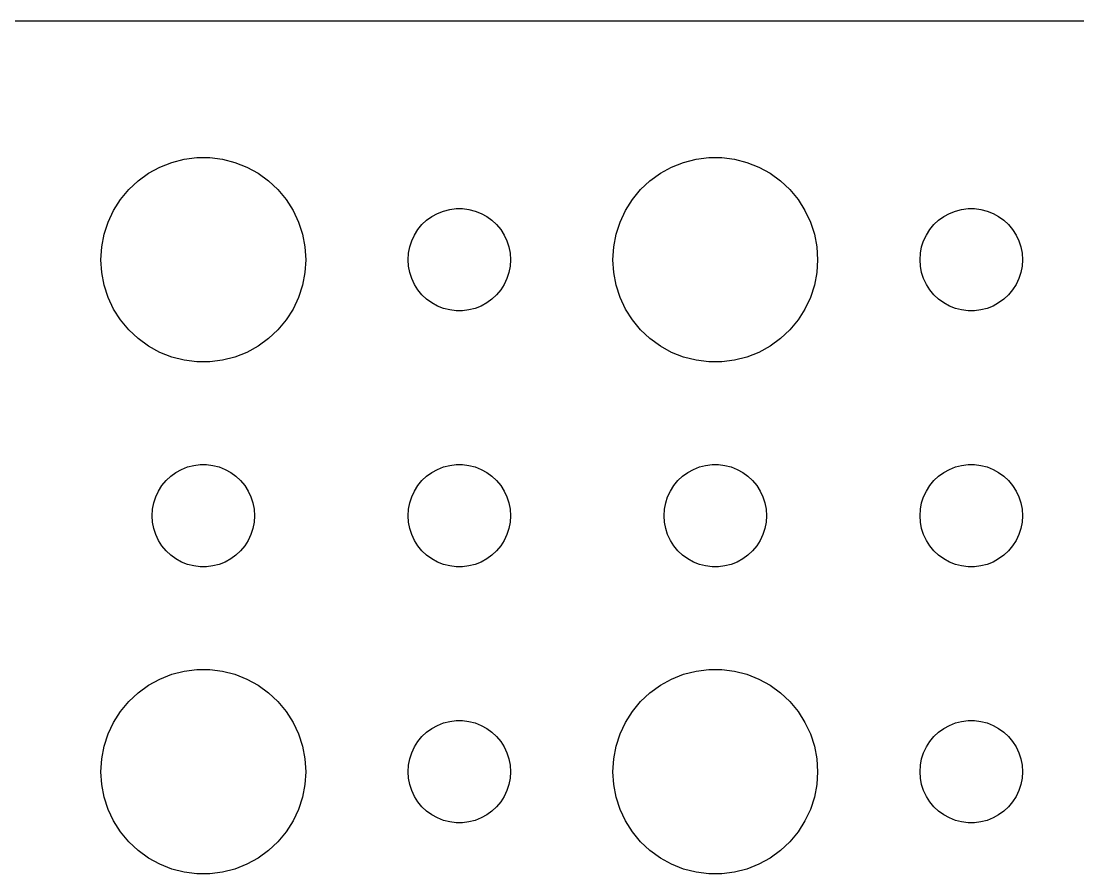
# Model space of a CAD drawing. Header units: metres. Extents: x -134 to 134, y 176 to 394.
# Drawn here: x 32.16 to 63.12, y 369.01 to 393.99 of the extents above; entities that cross this region are included whole.
import ezdxf

# ---------------------------------------------------------------- set-up
doc = ezdxf.new("R2010")
doc.units = ezdxf.units.M

msp = doc.modelspace()

# ---------------------------------------------------------------- linework, layer by layer
for p, q in [((129.814, 393.99), (-129.814, 393.99)), ((36.2227, 389.714), (36.5729, 389.853)), ((36.5729, 389.853), (36.9379, 389.947)), ((36.9379, 389.947), (37.3116, 389.994)), ((37.3116, 389.994), (37.6884, 389.994)), ((37.6884, 389.994), (38.0621, 389.947)), ((38.0621, 389.947), (38.427, 389.853)), ((38.427, 389.853), (38.7773, 389.714)), ((51.2227, 389.714), (51.5729, 389.853)), ((51.5729, 389.853), (51.9379, 389.947)), ((51.9379, 389.947), (52.3116, 389.994)), ((52.3116, 389.994), (52.6884, 389.994)), ((52.6884, 389.994), (53.0621, 389.947)), ((53.0621, 389.947), (53.427, 389.853)), ((53.427, 389.853), (53.7773, 389.714)), ((35.5877, 389.312), (35.8925, 389.533)), ((35.8925, 389.533), (36.2227, 389.714)), ((38.7773, 389.714), (39.1075, 389.533)), ((39.1075, 389.533), (39.4123, 389.312)), ((50.5877, 389.312), (50.8925, 389.533)), ((50.8925, 389.533), (51.2227, 389.714)), ((53.7773, 389.714), (54.1075, 389.533)), ((54.1075, 389.533), (54.4123, 389.312)), ((35.3131, 389.054), (35.5877, 389.312)), ((39.4123, 389.312), (39.6869, 389.054)), ((50.3131, 389.054), (50.5877, 389.312)), ((54.4123, 389.312), (54.6869, 389.054)), ((35.0729, 388.763), (35.3131, 389.054)), ((39.6869, 389.054), (39.927, 388.763)), ((50.0729, 388.763), (50.3131, 389.054)), ((54.6869, 389.054), (54.927, 388.763)), ((34.8711, 388.445), (35.0729, 388.763)), ((39.927, 388.763), (40.1289, 388.445)), ((49.8711, 388.445), (50.0729, 388.763)), ((54.927, 388.763), (55.1289, 388.445)), ((34.7107, 388.104), (34.8711, 388.445)), ((40.1289, 388.445), (40.2893, 388.104)), ((44.1963, 388.266), (44.3613, 388.357)), ((44.3613, 388.357), (44.5365, 388.427)), ((44.5365, 388.427), (44.7189, 388.473)), ((44.7189, 388.473), (44.9058, 388.497)), ((44.9058, 388.497), (45.0942, 388.497)), ((45.0942, 388.497), (45.2811, 388.473)), ((45.2811, 388.473), (45.4635, 388.427)), ((45.4635, 388.427), (45.6387, 388.357)), ((45.6387, 388.357), (45.8037, 388.266)), ((49.7107, 388.104), (49.8711, 388.445)), ((55.1289, 388.445), (55.2893, 388.104)), ((59.1963, 388.266), (59.3613, 388.357)), ((59.3613, 388.357), (59.5365, 388.427)), ((59.5365, 388.427), (59.7189, 388.473)), ((59.7189, 388.473), (59.9058, 388.497)), ((59.9058, 388.497), (60.0942, 388.497)), ((60.0942, 388.497), (60.2811, 388.473)), ((60.2811, 388.473), (60.4635, 388.427)), ((60.4635, 388.427), (60.6387, 388.357)), ((60.6387, 388.357), (60.8037, 388.266)), ((34.5942, 387.746), (34.7107, 388.104)), ((40.2893, 388.104), (40.4057, 387.746)), ((43.7865, 387.882), (43.9065, 388.027)), ((43.9065, 388.027), (44.0439, 388.156)), ((44.0439, 388.156), (44.1963, 388.266)), ((45.8037, 388.266), (45.9561, 388.156)), ((45.9561, 388.156), (46.0934, 388.027)), ((46.0934, 388.027), (46.2135, 387.882)), ((49.5942, 387.746), (49.7107, 388.104)), ((55.2893, 388.104), (55.4057, 387.746)), ((58.7865, 387.882), (58.9065, 388.027)), ((58.9065, 388.027), (59.0439, 388.156)), ((59.0439, 388.156), (59.1963, 388.266)), ((60.8037, 388.266), (60.9561, 388.156)), ((60.9561, 388.156), (61.0934, 388.027)), ((61.0934, 388.027), (61.2135, 387.882)), ((34.5237, 387.376), (34.5942, 387.746)), ((40.4057, 387.746), (40.4763, 387.376)), ((43.6053, 387.552), (43.6855, 387.723)), ((43.6855, 387.723), (43.7865, 387.882)), ((46.2135, 387.882), (46.3145, 387.723)), ((46.3145, 387.723), (46.3947, 387.552)), ((49.5237, 387.376), (49.5942, 387.746)), ((55.4057, 387.746), (55.4763, 387.376)), ((58.6053, 387.552), (58.6855, 387.723)), ((58.6855, 387.723), (58.7865, 387.882)), ((61.2135, 387.882), (61.3145, 387.723)), ((61.3145, 387.723), (61.3947, 387.552)), ((34.5, 387), (34.5237, 387.376)), ((40.4763, 387.376), (40.5, 387)), ((43.5118, 387.188), (43.5471, 387.373)), ((43.5471, 387.373), (43.6053, 387.552)), ((46.3947, 387.552), (46.4529, 387.373)), ((46.4529, 387.373), (46.4882, 387.188)), ((49.5, 387), (49.5237, 387.376)), ((55.4763, 387.376), (55.5, 387)), ((58.5118, 387.188), (58.5471, 387.373)), ((58.5471, 387.373), (58.6053, 387.552)), ((61.3947, 387.552), (61.4529, 387.373)), ((61.4529, 387.373), (61.4882, 387.188)), ((43.5, 387), (43.5118, 387.188)), ((46.4882, 387.188), (46.5, 387)), ((58.5, 387), (58.5118, 387.188)), ((61.4882, 387.188), (61.5, 387)), ((34.5237, 386.624), (34.5, 387)), ((40.5, 387), (40.4763, 386.624)), ((43.5118, 386.812), (43.5, 387)), ((43.5471, 386.627), (43.5118, 386.812)), ((46.4882, 386.812), (46.4529, 386.627)), ((46.5, 387), (46.4882, 386.812)), ((49.5237, 386.624), (49.5, 387)), ((55.5, 387), (55.4763, 386.624)), ((58.5118, 386.812), (58.5, 387)), ((58.5471, 386.627), (58.5118, 386.812)), ((61.4882, 386.812), (61.4529, 386.627)), ((61.5, 387), (61.4882, 386.812)), ((34.5942, 386.254), (34.5237, 386.624)), ((40.4763, 386.624), (40.4057, 386.254)), ((43.6053, 386.448), (43.5471, 386.627)), ((43.6855, 386.277), (43.6053, 386.448)), ((46.3947, 386.448), (46.3145, 386.277)), ((46.4529, 386.627), (46.3947, 386.448)), ((49.5942, 386.254), (49.5237, 386.624)), ((55.4763, 386.624), (55.4057, 386.254)), ((58.6053, 386.448), (58.5471, 386.627)), ((58.6855, 386.277), (58.6053, 386.448)), ((61.3947, 386.448), (61.3145, 386.277)), ((61.4529, 386.627), (61.3947, 386.448)), ((34.7107, 385.896), (34.5942, 386.254)), ((40.4057, 386.254), (40.2893, 385.896)), ((43.7865, 386.118), (43.6855, 386.277)), ((43.9065, 385.973), (43.7865, 386.118)), ((46.2135, 386.118), (46.0934, 385.973)), ((46.3145, 386.277), (46.2135, 386.118)), ((49.7107, 385.896), (49.5942, 386.254)), ((55.4057, 386.254), (55.2893, 385.896)), ((58.7865, 386.118), (58.6855, 386.277)), ((58.9065, 385.973), (58.7865, 386.118)), ((61.2135, 386.118), (61.0934, 385.973)), ((61.3145, 386.277), (61.2135, 386.118)), ((34.8711, 385.555), (34.7107, 385.896)), ((40.2893, 385.896), (40.1289, 385.555)), ((44.0439, 385.844), (43.9065, 385.973)), ((44.1963, 385.734), (44.0439, 385.844)), ((45.9561, 385.844), (45.8037, 385.734)), ((46.0934, 385.973), (45.9561, 385.844)), ((49.8711, 385.555), (49.7107, 385.896)), ((55.2893, 385.896), (55.1289, 385.555)), ((59.0439, 385.844), (58.9065, 385.973)), ((59.1963, 385.734), (59.0439, 385.844)), ((60.9561, 385.844), (60.8037, 385.734)), ((61.0934, 385.973), (60.9561, 385.844)), ((35.0729, 385.237), (34.8711, 385.555)), ((40.1289, 385.555), (39.927, 385.237)), ((44.3613, 385.643), (44.1963, 385.734)), ((44.5365, 385.573), (44.3613, 385.643)), ((44.7189, 385.527), (44.5365, 385.573)), ((44.9058, 385.503), (44.7189, 385.527)), ((45.0942, 385.503), (44.9058, 385.503)), ((45.2811, 385.527), (45.0942, 385.503)), ((45.4635, 385.573), (45.2811, 385.527)), ((45.6387, 385.643), (45.4635, 385.573)), ((45.8037, 385.734), (45.6387, 385.643)), ((50.0729, 385.237), (49.8711, 385.555)), ((55.1289, 385.555), (54.927, 385.237)), ((59.3613, 385.643), (59.1963, 385.734)), ((59.5365, 385.573), (59.3613, 385.643)), ((59.7189, 385.527), (59.5365, 385.573)), ((59.9058, 385.503), (59.7189, 385.527)), ((60.0942, 385.503), (59.9058, 385.503)), ((60.2811, 385.527), (60.0942, 385.503)), ((60.4635, 385.573), (60.2811, 385.527)), ((60.6387, 385.643), (60.4635, 385.573)), ((60.8037, 385.734), (60.6387, 385.643)), ((35.3131, 384.946), (35.0729, 385.237)), ((39.927, 385.237), (39.6869, 384.946)), ((50.3131, 384.946), (50.0729, 385.237)), ((54.927, 385.237), (54.6869, 384.946)), ((35.5877, 384.688), (35.3131, 384.946)), ((39.6869, 384.946), (39.4123, 384.688)), ((50.5877, 384.688), (50.3131, 384.946)), ((54.6869, 384.946), (54.4123, 384.688)), ((35.8925, 384.467), (35.5877, 384.688)), ((39.4123, 384.688), (39.1075, 384.467)), ((50.8925, 384.467), (50.5877, 384.688)), ((54.4123, 384.688), (54.1075, 384.467)), ((36.2227, 384.286), (35.8925, 384.467)), ((36.5729, 384.147), (36.2227, 384.286)), ((38.7773, 384.286), (38.427, 384.147)), ((39.1075, 384.467), (38.7773, 384.286)), ((51.2227, 384.286), (50.8925, 384.467)), ((51.5729, 384.147), (51.2227, 384.286)), ((53.7773, 384.286), (53.427, 384.147)), ((54.1075, 384.467), (53.7773, 384.286)), ((36.9379, 384.053), (36.5729, 384.147)), ((37.3116, 384.006), (36.9379, 384.053)), ((37.6884, 384.006), (37.3116, 384.006)), ((38.0621, 384.053), (37.6884, 384.006)), ((38.427, 384.147), (38.0621, 384.053)), ((51.9379, 384.053), (51.5729, 384.147)), ((52.3116, 384.006), (51.9379, 384.053)), ((52.6884, 384.006), (52.3116, 384.006)), ((53.0621, 384.053), (52.6884, 384.006)), ((53.427, 384.147), (53.0621, 384.053)), ((36.6963, 380.766), (36.8613, 380.857)), ((36.8613, 380.857), (37.0365, 380.927)), ((37.0365, 380.927), (37.2189, 380.973)), ((37.2189, 380.973), (37.4058, 380.997)), ((37.4058, 380.997), (37.5942, 380.997)), ((37.5942, 380.997), (37.7811, 380.973)), ((37.7811, 380.973), (37.9635, 380.927)), ((37.9635, 380.927), (38.1387, 380.857)), ((38.1387, 380.857), (38.3037, 380.766)), ((44.1963, 380.766), (44.3613, 380.857)), ((44.3613, 380.857), (44.5365, 380.927)), ((44.5365, 380.927), (44.7189, 380.973)), ((44.7189, 380.973), (44.9058, 380.997)), ((44.9058, 380.997), (45.0942, 380.997)), ((45.0942, 380.997), (45.2811, 380.973)), ((45.2811, 380.973), (45.4635, 380.927)), ((45.4635, 380.927), (45.6387, 380.857)), ((45.6387, 380.857), (45.8037, 380.766)), ((51.6963, 380.766), (51.8613, 380.857)), ((51.8613, 380.857), (52.0365, 380.927)), ((52.0365, 380.927), (52.2189, 380.973)), ((52.2189, 380.973), (52.4058, 380.997)), ((52.4058, 380.997), (52.5942, 380.997)), ((52.5942, 380.997), (52.7811, 380.973)), ((52.7811, 380.973), (52.9635, 380.927)), ((52.9635, 380.927), (53.1387, 380.857)), ((53.1387, 380.857), (53.3037, 380.766)), ((59.1963, 380.766), (59.3613, 380.857)), ((59.3613, 380.857), (59.5365, 380.927)), ((59.5365, 380.927), (59.7189, 380.973)), ((59.7189, 380.973), (59.9058, 380.997)), ((59.9058, 380.997), (60.0942, 380.997)), ((60.0942, 380.997), (60.2811, 380.973)), ((60.2811, 380.973), (60.4635, 380.927)), ((60.4635, 380.927), (60.6387, 380.857)), ((60.6387, 380.857), (60.8037, 380.766)), ((36.4065, 380.527), (36.5439, 380.656)), ((36.5439, 380.656), (36.6963, 380.766)), ((38.3037, 380.766), (38.4561, 380.656)), ((38.4561, 380.656), (38.5934, 380.527)), ((43.9065, 380.527), (44.0439, 380.656)), ((44.0439, 380.656), (44.1963, 380.766)), ((45.8037, 380.766), (45.9561, 380.656)), ((45.9561, 380.656), (46.0934, 380.527)), ((51.4065, 380.527), (51.5439, 380.656)), ((51.5439, 380.656), (51.6963, 380.766)), ((53.3037, 380.766), (53.4561, 380.656)), ((53.4561, 380.656), (53.5934, 380.527)), ((58.9065, 380.527), (59.0439, 380.656)), ((59.0439, 380.656), (59.1963, 380.766)), ((60.8037, 380.766), (60.9561, 380.656)), ((60.9561, 380.656), (61.0934, 380.527)), ((36.1855, 380.223), (36.2865, 380.382)), ((36.2865, 380.382), (36.4065, 380.527)), ((38.5934, 380.527), (38.7135, 380.382)), ((38.7135, 380.382), (38.8145, 380.223)), ((43.6855, 380.223), (43.7865, 380.382)), ((43.7865, 380.382), (43.9065, 380.527)), ((46.0934, 380.527), (46.2135, 380.382)), ((46.2135, 380.382), (46.3145, 380.223)), ((51.1855, 380.223), (51.2865, 380.382)), ((51.2865, 380.382), (51.4065, 380.527)), ((53.5934, 380.527), (53.7135, 380.382)), ((53.7135, 380.382), (53.8145, 380.223)), ((58.6855, 380.223), (58.7865, 380.382)), ((58.7865, 380.382), (58.9065, 380.527)), ((61.0934, 380.527), (61.2135, 380.382)), ((61.2135, 380.382), (61.3145, 380.223)), ((36.0471, 379.873), (36.1053, 380.052)), ((36.1053, 380.052), (36.1855, 380.223)), ((38.8145, 380.223), (38.8947, 380.052)), ((38.8947, 380.052), (38.9529, 379.873)), ((43.5471, 379.873), (43.6053, 380.052)), ((43.6053, 380.052), (43.6855, 380.223)), ((46.3145, 380.223), (46.3947, 380.052)), ((46.3947, 380.052), (46.4529, 379.873)), ((51.0471, 379.873), (51.1053, 380.052)), ((51.1053, 380.052), (51.1855, 380.223)), ((53.8145, 380.223), (53.8947, 380.052)), ((53.8947, 380.052), (53.9529, 379.873)), ((58.5471, 379.873), (58.6053, 380.052)), ((58.6053, 380.052), (58.6855, 380.223)), ((61.3145, 380.223), (61.3947, 380.052)), ((61.3947, 380.052), (61.4529, 379.873)), ((36, 379.5), (36.0118, 379.688)), ((36.0118, 379.688), (36.0471, 379.873)), ((38.9529, 379.873), (38.9882, 379.688)), ((38.9882, 379.688), (39, 379.5)), ((43.5, 379.5), (43.5118, 379.688)), ((43.5118, 379.688), (43.5471, 379.873)), ((46.4529, 379.873), (46.4882, 379.688)), ((46.4882, 379.688), (46.5, 379.5)), ((51, 379.5), (51.0118, 379.688)), ((51.0118, 379.688), (51.0471, 379.873)), ((53.9529, 379.873), (53.9882, 379.688)), ((53.9882, 379.688), (54, 379.5)), ((58.5, 379.5), (58.5118, 379.688)), ((58.5118, 379.688), (58.5471, 379.873)), ((61.4529, 379.873), (61.4882, 379.688)), ((61.4882, 379.688), (61.5, 379.5)), ((36.0118, 379.312), (36, 379.5)), ((36.0471, 379.127), (36.0118, 379.312)), ((38.9882, 379.312), (38.9529, 379.127)), ((39, 379.5), (38.9882, 379.312)), ((43.5118, 379.312), (43.5, 379.5)), ((43.5471, 379.127), (43.5118, 379.312)), ((46.4882, 379.312), (46.4529, 379.127)), ((46.5, 379.5), (46.4882, 379.312)), ((51.0118, 379.312), (51, 379.5)), ((51.0471, 379.127), (51.0118, 379.312)), ((53.9882, 379.312), (53.9529, 379.127)), ((54, 379.5), (53.9882, 379.312)), ((58.5118, 379.312), (58.5, 379.5)), ((58.5471, 379.127), (58.5118, 379.312)), ((61.4882, 379.312), (61.4529, 379.127)), ((61.5, 379.5), (61.4882, 379.312)), ((36.1053, 378.948), (36.0471, 379.127)), ((38.9529, 379.127), (38.8947, 378.948)), ((43.6053, 378.948), (43.5471, 379.127)), ((46.4529, 379.127), (46.3947, 378.948)), ((51.1053, 378.948), (51.0471, 379.127)), ((53.9529, 379.127), (53.8947, 378.948)), ((58.6053, 378.948), (58.5471, 379.127)), ((61.4529, 379.127), (61.3947, 378.948)), ((36.1855, 378.777), (36.1053, 378.948)), ((36.2865, 378.618), (36.1855, 378.777)), ((38.8145, 378.777), (38.7135, 378.618)), ((38.8947, 378.948), (38.8145, 378.777)), ((43.6855, 378.777), (43.6053, 378.948)), ((43.7865, 378.618), (43.6855, 378.777)), ((46.3145, 378.777), (46.2135, 378.618)), ((46.3947, 378.948), (46.3145, 378.777)), ((51.1855, 378.777), (51.1053, 378.948)), ((51.2865, 378.618), (51.1855, 378.777)), ((53.8145, 378.777), (53.7135, 378.618)), ((53.8947, 378.948), (53.8145, 378.777)), ((58.6855, 378.777), (58.6053, 378.948)), ((58.7865, 378.618), (58.6855, 378.777)), ((61.3145, 378.777), (61.2135, 378.618)), ((61.3947, 378.948), (61.3145, 378.777)), ((36.4065, 378.473), (36.2865, 378.618)), ((36.5439, 378.344), (36.4065, 378.473)), ((38.5934, 378.473), (38.4561, 378.344)), ((38.7135, 378.618), (38.5934, 378.473)), ((43.9065, 378.473), (43.7865, 378.618)), ((44.0439, 378.344), (43.9065, 378.473)), ((46.0934, 378.473), (45.9561, 378.344)), ((46.2135, 378.618), (46.0934, 378.473)), ((51.4065, 378.473), (51.2865, 378.618)), ((51.5439, 378.344), (51.4065, 378.473)), ((53.5934, 378.473), (53.4561, 378.344)), ((53.7135, 378.618), (53.5934, 378.473)), ((58.9065, 378.473), (58.7865, 378.618)), ((59.0439, 378.344), (58.9065, 378.473)), ((61.0934, 378.473), (60.9561, 378.344)), ((61.2135, 378.618), (61.0934, 378.473)), ((36.6963, 378.234), (36.5439, 378.344)), ((36.8613, 378.143), (36.6963, 378.234)), ((37.0365, 378.073), (36.8613, 378.143)), ((37.2189, 378.027), (37.0365, 378.073)), ((37.9635, 378.073), (37.7811, 378.027)), ((38.1387, 378.143), (37.9635, 378.073)), ((38.3037, 378.234), (38.1387, 378.143)), ((38.4561, 378.344), (38.3037, 378.234)), ((44.1963, 378.234), (44.0439, 378.344)), ((44.3613, 378.143), (44.1963, 378.234)), ((44.5365, 378.073), (44.3613, 378.143)), ((44.7189, 378.027), (44.5365, 378.073)), ((45.4635, 378.073), (45.2811, 378.027)), ((45.6387, 378.143), (45.4635, 378.073)), ((45.8037, 378.234), (45.6387, 378.143)), ((45.9561, 378.344), (45.8037, 378.234)), ((51.6963, 378.234), (51.5439, 378.344)), ((51.8613, 378.143), (51.6963, 378.234)), ((52.0365, 378.073), (51.8613, 378.143)), ((52.2189, 378.027), (52.0365, 378.073)), ((52.9635, 378.073), (52.7811, 378.027)), ((53.1387, 378.143), (52.9635, 378.073)), ((53.3037, 378.234), (53.1387, 378.143)), ((53.4561, 378.344), (53.3037, 378.234)), ((59.1963, 378.234), (59.0439, 378.344)), ((59.3613, 378.143), (59.1963, 378.234)), ((59.5365, 378.073), (59.3613, 378.143)), ((59.7189, 378.027), (59.5365, 378.073)), ((60.4635, 378.073), (60.2811, 378.027)), ((60.6387, 378.143), (60.4635, 378.073)), ((60.8037, 378.234), (60.6387, 378.143)), ((60.9561, 378.344), (60.8037, 378.234)), ((37.4058, 378.003), (37.2189, 378.027)), ((37.5942, 378.003), (37.4058, 378.003)), ((37.7811, 378.027), (37.5942, 378.003)), ((44.9058, 378.003), (44.7189, 378.027)), ((45.0942, 378.003), (44.9058, 378.003)), ((45.2811, 378.027), (45.0942, 378.003)), ((52.4058, 378.003), (52.2189, 378.027)), ((52.5942, 378.003), (52.4058, 378.003)), ((52.7811, 378.027), (52.5942, 378.003)), ((59.9058, 378.003), (59.7189, 378.027)), ((60.0942, 378.003), (59.9058, 378.003)), ((60.2811, 378.027), (60.0942, 378.003)), ((36.9379, 374.947), (37.3116, 374.994)), ((37.3116, 374.994), (37.6884, 374.994)), ((37.6884, 374.994), (38.0621, 374.947)), ((51.9379, 374.947), (52.3116, 374.994)), ((52.3116, 374.994), (52.6884, 374.994)), ((52.6884, 374.994), (53.0621, 374.947)), ((35.8925, 374.533), (36.2227, 374.714)), ((36.2227, 374.714), (36.5729, 374.853)), ((36.5729, 374.853), (36.9379, 374.947)), ((38.0621, 374.947), (38.427, 374.853)), ((38.427, 374.853), (38.7773, 374.714)), ((38.7773, 374.714), (39.1075, 374.533)), ((50.8925, 374.533), (51.2227, 374.714)), ((51.2227, 374.714), (51.5729, 374.853)), ((51.5729, 374.853), (51.9379, 374.947)), ((53.0621, 374.947), (53.427, 374.853)), ((53.427, 374.853), (53.7773, 374.714)), ((53.7773, 374.714), (54.1075, 374.533)), ((35.5877, 374.312), (35.8925, 374.533)), ((39.1075, 374.533), (39.4123, 374.312)), ((50.5877, 374.312), (50.8925, 374.533)), ((54.1075, 374.533), (54.4123, 374.312)), ((35.0729, 373.763), (35.3131, 374.054)), ((35.3131, 374.054), (35.5877, 374.312)), ((39.4123, 374.312), (39.6869, 374.054)), ((39.6869, 374.054), (39.927, 373.763)), ((50.0729, 373.763), (50.3131, 374.054)), ((50.3131, 374.054), (50.5877, 374.312)), ((54.4123, 374.312), (54.6869, 374.054)), ((54.6869, 374.054), (54.927, 373.763)), ((34.8711, 373.445), (35.0729, 373.763)), ((39.927, 373.763), (40.1289, 373.445)), ((49.8711, 373.445), (50.0729, 373.763)), ((54.927, 373.763), (55.1289, 373.445)), ((34.7107, 373.104), (34.8711, 373.445)), ((40.1289, 373.445), (40.2893, 373.104)), ((44.3613, 373.357), (44.5365, 373.427)), ((44.5365, 373.427), (44.7189, 373.473)), ((44.7189, 373.473), (44.9058, 373.497)), ((44.9058, 373.497), (45.0942, 373.497)), ((45.0942, 373.497), (45.2811, 373.473)), ((45.2811, 373.473), (45.4635, 373.427)), ((45.4635, 373.427), (45.6387, 373.357)), ((49.7107, 373.104), (49.8711, 373.445)), ((55.1289, 373.445), (55.2893, 373.104)), ((59.3613, 373.357), (59.5365, 373.427)), ((59.5365, 373.427), (59.7189, 373.473)), ((59.7189, 373.473), (59.9058, 373.497)), ((59.9058, 373.497), (60.0942, 373.497)), ((60.0942, 373.497), (60.2811, 373.473)), ((60.2811, 373.473), (60.4635, 373.427)), ((60.4635, 373.427), (60.6387, 373.357)), ((43.9065, 373.027), (44.0439, 373.156)), ((44.0439, 373.156), (44.1963, 373.266)), ((44.1963, 373.266), (44.3613, 373.357)), ((45.6387, 373.357), (45.8037, 373.266)), ((45.8037, 373.266), (45.9561, 373.156)), ((45.9561, 373.156), (46.0934, 373.027)), ((58.9065, 373.027), (59.0439, 373.156)), ((59.0439, 373.156), (59.1963, 373.266)), ((59.1963, 373.266), (59.3613, 373.357)), ((60.6387, 373.357), (60.8037, 373.266)), ((60.8037, 373.266), (60.9561, 373.156)), ((60.9561, 373.156), (61.0934, 373.027)), ((34.5942, 372.746), (34.7107, 373.104)), ((40.2893, 373.104), (40.4057, 372.746)), ((43.6855, 372.723), (43.7865, 372.882)), ((43.7865, 372.882), (43.9065, 373.027)), ((46.0934, 373.027), (46.2135, 372.882)), ((46.2135, 372.882), (46.3145, 372.723)), ((49.5942, 372.746), (49.7107, 373.104)), ((55.2893, 373.104), (55.4057, 372.746)), ((58.6855, 372.723), (58.7865, 372.882)), ((58.7865, 372.882), (58.9065, 373.027)), ((61.0934, 373.027), (61.2135, 372.882)), ((61.2135, 372.882), (61.3145, 372.723)), ((34.5237, 372.376), (34.5942, 372.746)), ((40.4057, 372.746), (40.4763, 372.376)), ((43.5471, 372.373), (43.6053, 372.552)), ((43.6053, 372.552), (43.6855, 372.723)), ((46.3145, 372.723), (46.3947, 372.552)), ((46.3947, 372.552), (46.4529, 372.373)), ((49.5237, 372.376), (49.5942, 372.746)), ((55.4057, 372.746), (55.4763, 372.376)), ((58.5471, 372.373), (58.6053, 372.552)), ((58.6053, 372.552), (58.6855, 372.723)), ((61.3145, 372.723), (61.3947, 372.552)), ((61.3947, 372.552), (61.4529, 372.373)), ((34.5, 372), (34.5237, 372.376)), ((40.4763, 372.376), (40.5, 372)), ((43.5, 372), (43.5118, 372.188)), ((43.5118, 372.188), (43.5471, 372.373)), ((46.4529, 372.373), (46.4882, 372.188)), ((46.4882, 372.188), (46.5, 372)), ((49.5, 372), (49.5237, 372.376)), ((55.4763, 372.376), (55.5, 372)), ((58.5, 372), (58.5118, 372.188)), ((58.5118, 372.188), (58.5471, 372.373)), ((61.4529, 372.373), (61.4882, 372.188)), ((61.4882, 372.188), (61.5, 372)), ((34.5237, 371.624), (34.5, 372)), ((40.5, 372), (40.4763, 371.624)), ((43.5118, 371.812), (43.5, 372)), ((46.5, 372), (46.4882, 371.812)), ((49.5237, 371.624), (49.5, 372)), ((55.5, 372), (55.4763, 371.624)), ((58.5118, 371.812), (58.5, 372)), ((61.5, 372), (61.4882, 371.812)), ((34.5942, 371.254), (34.5237, 371.624)), ((40.4763, 371.624), (40.4057, 371.254)), ((43.5471, 371.627), (43.5118, 371.812)), ((43.6053, 371.448), (43.5471, 371.627)), ((46.4529, 371.627), (46.3947, 371.448)), ((46.4882, 371.812), (46.4529, 371.627)), ((49.5942, 371.254), (49.5237, 371.624)), ((55.4763, 371.624), (55.4057, 371.254)), ((58.5471, 371.627), (58.5118, 371.812)), ((58.6053, 371.448), (58.5471, 371.627)), ((61.4529, 371.627), (61.3947, 371.448)), ((61.4882, 371.812), (61.4529, 371.627)), ((43.6855, 371.277), (43.6053, 371.448)), ((43.7865, 371.118), (43.6855, 371.277)), ((46.3145, 371.277), (46.2135, 371.118)), ((46.3947, 371.448), (46.3145, 371.277)), ((58.6855, 371.277), (58.6053, 371.448)), ((58.7865, 371.118), (58.6855, 371.277)), ((61.3145, 371.277), (61.2135, 371.118)), ((61.3947, 371.448), (61.3145, 371.277)), ((34.7107, 370.896), (34.5942, 371.254)), ((40.4057, 371.254), (40.2893, 370.896)), ((43.9065, 370.973), (43.7865, 371.118)), ((44.0439, 370.844), (43.9065, 370.973)), ((46.0934, 370.973), (45.9561, 370.844)), ((46.2135, 371.118), (46.0934, 370.973)), ((49.7107, 370.896), (49.5942, 371.254)), ((55.4057, 371.254), (55.2893, 370.896)), ((58.9065, 370.973), (58.7865, 371.118)), ((59.0439, 370.844), (58.9065, 370.973)), ((61.0934, 370.973), (60.9561, 370.844)), ((61.2135, 371.118), (61.0934, 370.973)), ((34.8711, 370.555), (34.7107, 370.896)), ((40.2893, 370.896), (40.1289, 370.555)), ((44.1963, 370.734), (44.0439, 370.844)), ((44.3613, 370.643), (44.1963, 370.734)), ((44.5365, 370.573), (44.3613, 370.643)), ((45.6387, 370.643), (45.4635, 370.573)), ((45.8037, 370.734), (45.6387, 370.643)), ((45.9561, 370.844), (45.8037, 370.734)), ((49.8711, 370.555), (49.7107, 370.896)), ((55.2893, 370.896), (55.1289, 370.555)), ((59.1963, 370.734), (59.0439, 370.844)), ((59.3613, 370.643), (59.1963, 370.734)), ((59.5365, 370.573), (59.3613, 370.643)), ((60.6387, 370.643), (60.4635, 370.573)), ((60.8037, 370.734), (60.6387, 370.643)), ((60.9561, 370.844), (60.8037, 370.734)), ((35.0729, 370.237), (34.8711, 370.555)), ((40.1289, 370.555), (39.927, 370.237)), ((44.7189, 370.527), (44.5365, 370.573)), ((44.9058, 370.503), (44.7189, 370.527)), ((45.0942, 370.503), (44.9058, 370.503)), ((45.2811, 370.527), (45.0942, 370.503)), ((45.4635, 370.573), (45.2811, 370.527)), ((50.0729, 370.237), (49.8711, 370.555)), ((55.1289, 370.555), (54.927, 370.237)), ((59.7189, 370.527), (59.5365, 370.573)), ((59.9058, 370.503), (59.7189, 370.527)), ((60.0942, 370.503), (59.9058, 370.503)), ((60.2811, 370.527), (60.0942, 370.503)), ((60.4635, 370.573), (60.2811, 370.527)), ((35.3131, 369.946), (35.0729, 370.237)), ((39.927, 370.237), (39.6869, 369.946)), ((50.3131, 369.946), (50.0729, 370.237)), ((54.927, 370.237), (54.6869, 369.946)), ((35.5877, 369.688), (35.3131, 369.946)), ((39.6869, 369.946), (39.4123, 369.688)), ((50.5877, 369.688), (50.3131, 369.946)), ((54.6869, 369.946), (54.4123, 369.688)), ((35.8925, 369.467), (35.5877, 369.688)), ((36.2227, 369.286), (35.8925, 369.467)), ((39.1075, 369.467), (38.7773, 369.286)), ((39.4123, 369.688), (39.1075, 369.467)), ((50.8925, 369.467), (50.5877, 369.688)), ((51.2227, 369.286), (50.8925, 369.467)), ((54.1075, 369.467), (53.7773, 369.286)), ((54.4123, 369.688), (54.1075, 369.467)), ((36.5729, 369.147), (36.2227, 369.286)), ((36.9379, 369.053), (36.5729, 369.147)), ((38.427, 369.147), (38.0621, 369.053)), ((38.7773, 369.286), (38.427, 369.147)), ((51.5729, 369.147), (51.2227, 369.286)), ((51.9379, 369.053), (51.5729, 369.147)), ((53.427, 369.147), (53.0621, 369.053)), ((53.7773, 369.286), (53.427, 369.147)), ((37.3116, 369.006), (36.9379, 369.053)), ((37.6884, 369.006), (37.3116, 369.006)), ((38.0621, 369.053), (37.6884, 369.006)), ((52.3116, 369.006), (51.9379, 369.053)), ((52.6884, 369.006), (52.3116, 369.006)), ((53.0621, 369.053), (52.6884, 369.006))]:
    msp.add_line(p, q)

doc.saveas('drawing.dxf')
